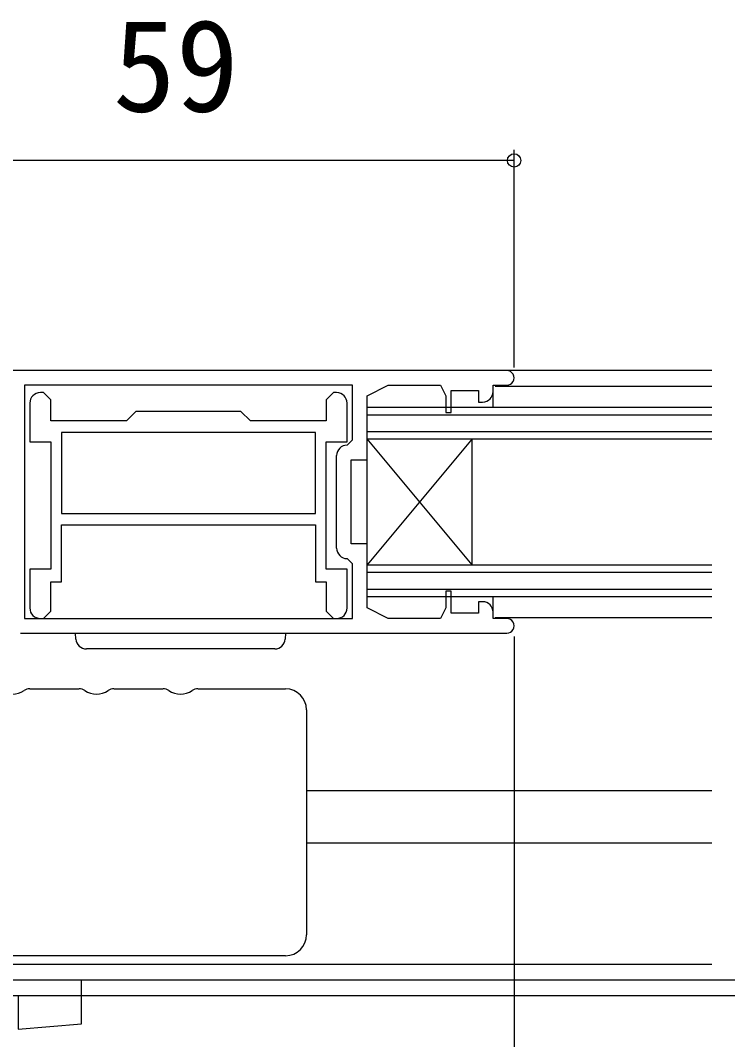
# Model space of a CAD drawing. Units: millimetres, scale not verified. Extents: x -525 to 525, y -782 to 777.
# Drawn here: x 28.5 to 95.8, y -711.4 to -614.4 of the extents above; entities that cross this region are included whole.
import ezdxf
from ezdxf.enums import TextEntityAlignment as Align

# ---------------------------------------------------------------- set-up
doc = ezdxf.new("R2010")
doc.units = ezdxf.units.MM
doc.header["$LTSCALE"] = 4
for name, color, linetype in [('0-2_YKK_11', 7, 'Continuous'), ('0-3_YKK_12', 2, 'Continuous'), ('0-4_YKK_13', 4, 'Continuous'), ('0-6_YKK_D', 6, 'Continuous')]:
    doc.layers.add(name, color=color, linetype=linetype)
doc.styles.add('ＭＳ ゴシック', font='')
doc.styles.get('ＭＳ ゴシック').set_extended_font_data('MS Gothic')

msp = doc.modelspace()

# ---------------------------------------------------------------- linework, layer by layer
at = {"layer": '0-2_YKK_11'}
for p, q in [((58.601, -664.599), (58.601, -655.799)), ((28.501, -672.699), (74.801, -672.699))]:
    msp.add_line(p, q, dxfattribs=at)
for points in [[(74.801, -647.699), (17.501, -647.699), (16.501, -648.699), (16.501, -651.799), (18.301, -653.599), (18.901, -653.599), (18.901, -652.499), (27.501, -652.499), (27.501, -666.299), (25.501, -667.299), (18.901, -667.299), (18.901, -666.199), (18.301, -666.199), (17.501, -666.999), (17.501, -667.699)], [(60.101, -649.099), (28.901, -649.099), (28.901, -671.299), (60.101, -671.299), (60.101, -666.099), (59.601, -665.599)], [(58.601, -649.799), (58.301, -649.799), (57.601, -650.499), (57.601, -652.499), (50.401, -652.499), (49.501, -651.599), (39.501, -651.599), (38.601, -652.499), (31.401, -652.499), (31.401, -650.499), (30.701, -649.799), (30.401, -649.799)], [(59.601, -654.799), (60.101, -654.299), (60.101, -649.099)], [(72.501, -669.699), (72.101, -669.699), (72.101, -670.799), (69.501, -670.799), (69.501, -668.699), (69.001, -668.699), (69.001, -670.299), (68.501, -671.299), (63.501, -671.299), (61.501, -670.299), (61.501, -664.199), (60.001, -664.199), (60.001, -656.199), (61.501, -656.199), (61.501, -650.099), (63.501, -649.099), (68.501, -649.099), (69.001, -650.099), (69.001, -651.699), (69.501, -651.699), (69.501, -649.599), (72.101, -649.599), (72.101, -650.699), (72.501, -650.699)], [(73.501, -649.699), (73.501, -649.099), (74.801, -649.099)], [(29.401, -650.799), (29.401, -654.499), (31.401, -654.499), (31.401, -666.599), (29.401, -666.599), (29.401, -670.299)], [(59.601, -670.299), (59.601, -666.599), (57.601, -666.599), (57.601, -654.499), (59.601, -654.499), (59.601, -650.799)], [(30.401, -671.299), (30.701, -671.299), (31.401, -670.599), (31.401, -667.799), (32.401, -667.799), (32.401, -662.399)], [(32.401, -662.399), (56.601, -662.399), (56.601, -667.799), (57.601, -667.799), (57.601, -670.599), (58.301, -671.299), (58.601, -671.299)], [(74.801, -671.299), (73.501, -671.299), (73.501, -670.699)]]:
    msp.add_lwpolyline(points, dxfattribs=at)
msp.add_lwpolyline([(56.601, -653.599), (32.401, -653.599), (32.401, -661.299), (56.601, -661.299)], close=True, dxfattribs=at)
for centre, radius, start, end in [((74.801, -648.399), 0.7, 269.99999, 90.00001), ((30.401, -650.799), 1, 90.00001, 179.99999), ((58.601, -650.799), 1, 0.00001, 89.99999), ((72.501, -649.699), 1, 270.00001, 359.99999), ((59.601, -655.799), 1, 90.00001, 179.99999), ((59.601, -664.599), 1, 180.00001, 269.99999), ((30.401, -670.299), 1, 180.00001, 269.99999), ((58.601, -670.299), 1, 270.00001, 359.99999), ((72.501, -670.699), 1, 0.00001, 89.99999), ((74.801, -671.999), 0.7, 269.99999, 90.00001)]:
    msp.add_arc(centre, radius, start, end, dxfattribs=at)
at = {"layer": '0-3_YKK_12'}
for p, q in [((94.323, -647.699), (15.503, -647.699)), ((73.501, -651.199), (73.501, -649.726)), ((73.701, -649.199), (94.323, -649.199)), ((61.501, -651.199), (94.323, -651.199)), ((61.501, -669.199), (61.501, -651.199)), ((61.501, -651.899), (94.323, -651.899)), ((61.501, -653.499), (94.323, -653.499)), ((61.501, -654.199), (94.323, -654.199)), ((71.501, -666.199), (61.501, -654.199)), ((71.501, -654.199), (61.501, -666.199)), ((71.501, -666.199), (71.501, -654.199)), ((61.501, -666.199), (94.323, -666.199)), ((61.501, -666.899), (94.323, -666.899)), ((61.501, -668.499), (94.323, -668.499)), ((61.501, -669.199), (94.323, -669.199)), ((73.501, -670.799), (73.501, -669.199)), ((73.701, -671.199), (94.323, -671.199)), ((94.323, -687.699), (55.743, -687.699)), ((94.323, -692.699), (55.743, -692.699)), ((15.743, -704.199), (94.323, -704.199)), ((15.743, -705.699), (94.323, -705.699))]:
    msp.add_line(p, q, dxfattribs=at)
at = {"layer": '0-4_YKK_13'}
for p, q in [((52.753, -672.699), (53.751, -672.699)), ((53.751, -672.699), (53.717, -673.26)), ((52.719, -674.199), (34.783, -674.199)), ((29.414, -677.999), (34.072, -677.999)), ((37.414, -677.999), (42.072, -677.999)), ((45.414, -677.999), (53.743, -677.999)), ((55.743, -679.999), (55.743, -683.976)), ((55.743, -683.976), (55.743, -697.422)), ((55.743, -697.422), (55.743, -701.399)), ((53.743, -703.399), (17.743, -703.399)), ((34.303, -709.874), (34.303, -705.699)), ((14.203, -707.199), (34.303, -707.199))]:
    msp.add_line(p, q, dxfattribs=at)
for points in [[(33.785, -673.26), (33.751, -672.699), (34.749, -672.699)], [(28.303, -707.199), (28.303, -710.399), (34.303, -709.874)]]:
    msp.add_lwpolyline(points, dxfattribs=at)
for centre, radius, start, end in [((34.783, -673.199), 1, 183.5, 270), ((52.719, -673.199), 1, 270, 356.5), ((29.401, -678.999), 1, 90, 123.55731), ((34.084, -678.999), 1, 56.44269, 90), ((37.401, -678.999), 1, 90, 123.55731), ((42.084, -678.999), 1, 56.44269, 90), ((45.401, -678.999), 1, 90, 123.55731), ((53.743, -679.999), 2, 0, 90), ((27.743, -676.499), 2, 236.44269, 303.55731), ((35.743, -676.499), 2, 236.44269, 303.55731), ((43.743, -676.499), 2, 236.44269, 303.55731), ((53.743, -701.399), 2, 270, 0)]:
    msp.add_arc(centre, radius, start, end, dxfattribs=at)
at = {"layer": '0-6_YKK_D'}
for p, q in [((75.501, -647.399), (75.501, -626.699)), ((75.501, -627.699), (16.501, -627.699)), ((75.501, -672.999), (75.501, -746.699)), ((26.503, -705.699), (212.001, -705.699)), ((26.503, -707.199), (212.001, -707.199)), ((26.507, -707.199), (232.001, -707.199))]:
    msp.add_line(p, q, dxfattribs=at)
msp.add_circle((75.501, -627.699), 0.637, dxfattribs=at)

# ---------------------------------------------------------------- texts
at = {"layer": '0-6_YKK_D', "style": 'ＭＳ ゴシック'}
msp.add_text('59', height=8.798, dxfattribs=at).set_placement((37.308, -625.699), align=Align.BOTTOM_LEFT)

doc.saveas('drawing.dxf')
